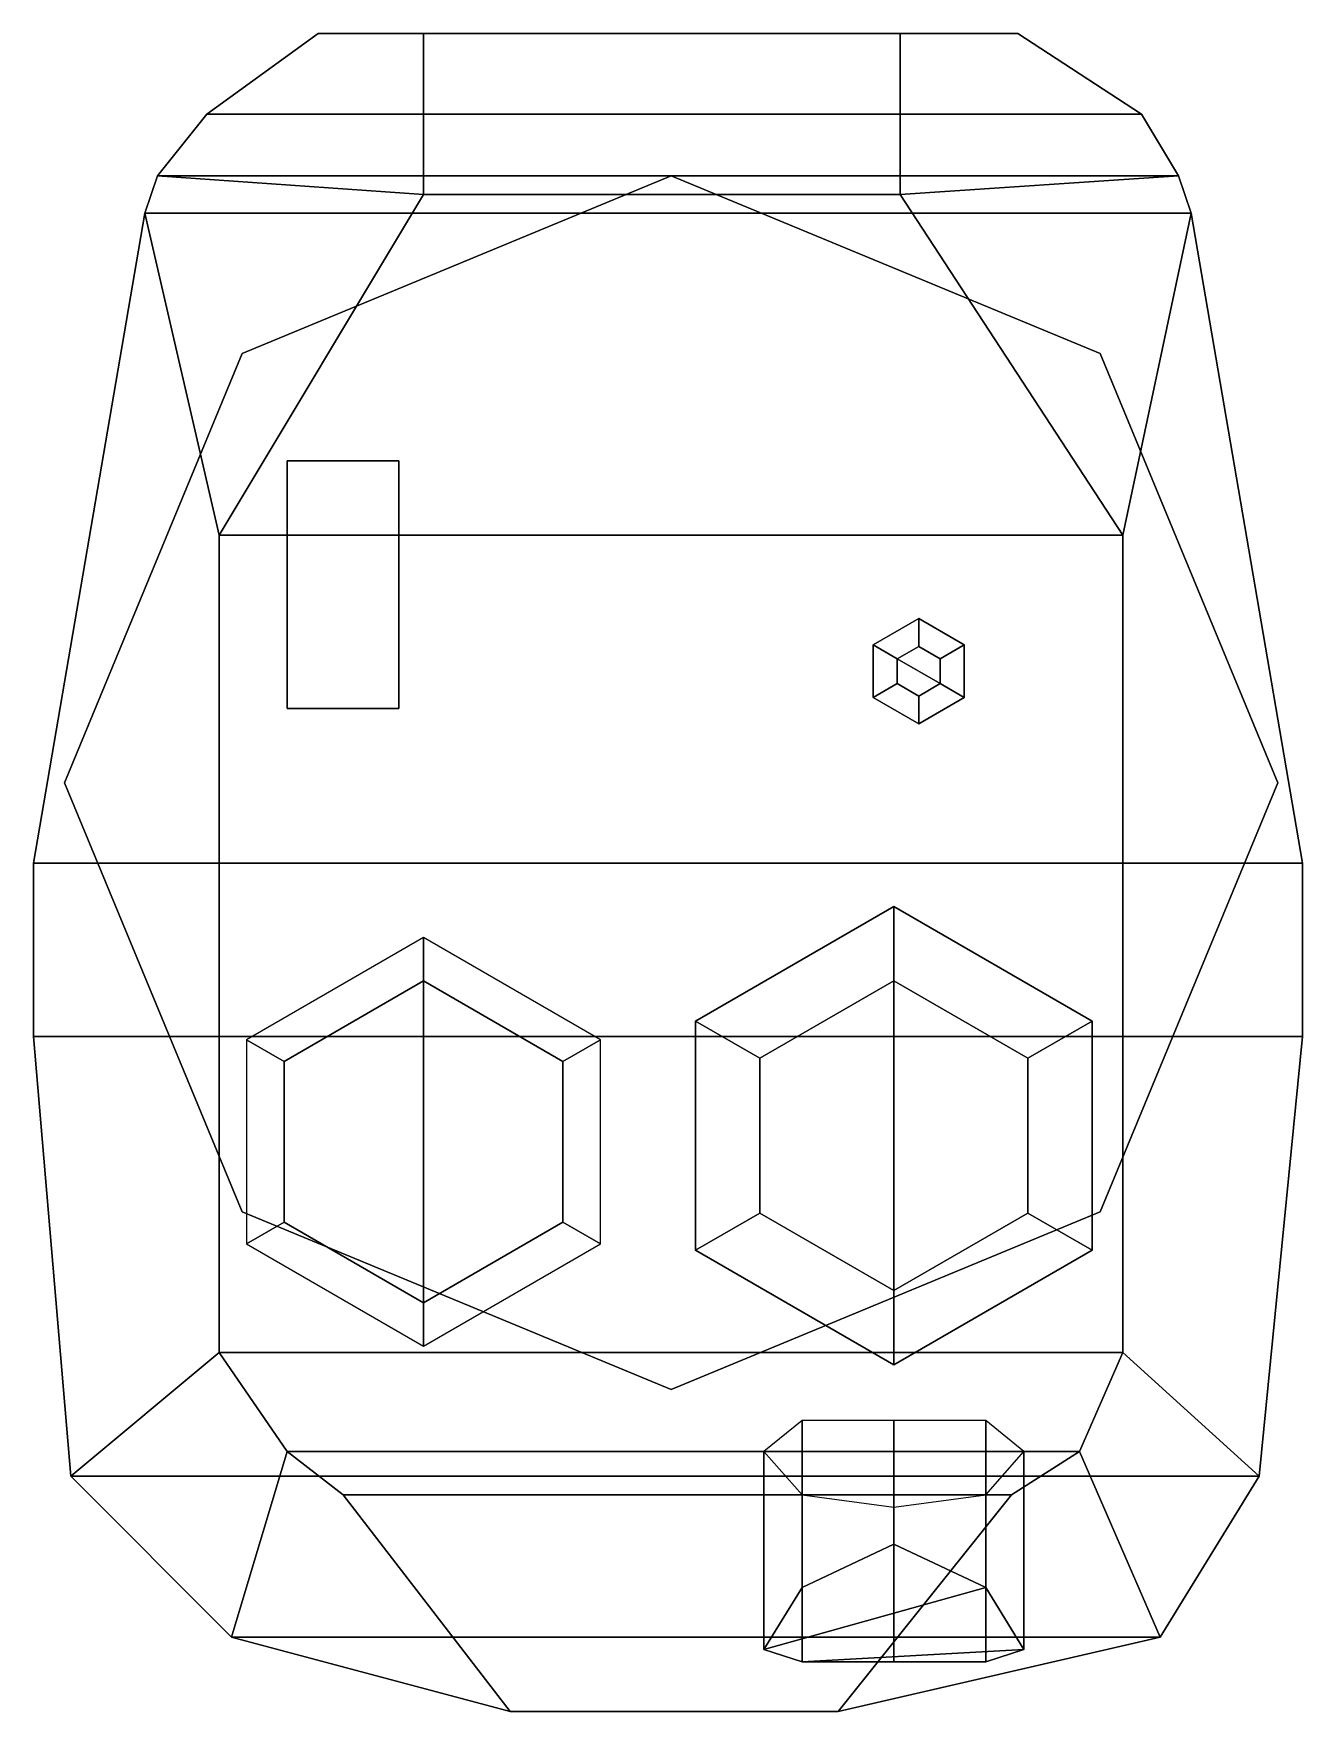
# Model space of a CAD drawing. Extents: x -1.03 to 1.02, y -1.5 to 1.21.
import ezdxf

# ---------------------------------------------------------------- set-up
doc = ezdxf.new("R2010")
doc.units = 0
doc.layers.add('TURRET', color=2, linetype='CONTINUOUS')

msp = doc.modelspace()

# ---------------------------------------------------------------- linework, layer by layer
at = {"layer": 'TURRET'}
for points in [[(0.56, 1.21, 1.87), (0.76, 1.08, 1.74), (-0.75, 1.08, 1.74), (-0.57, 1.21, 1.87)], [(-0.57, 1.21, 1.87), (-0.75, 1.08, 1.74), (-0.4, 1.08, 2.34), (-0.4, 1.21, 2.2)], [(-0.4, 1.21, 2.2), (0.37, 1.21, 2.2), (0.56, 1.21, 1.87), (-0.57, 1.21, 1.87)], [(-0.4, 1.08, 2.34), (0.37, 1.08, 2.34), (0.37, 1.21, 2.2), (-0.4, 1.21, 2.2)], [(0.37, 1.21, 2.2), (0.37, 1.08, 2.34), (0.76, 1.08, 1.74), (0.56, 1.21, 1.87)], [(0.76, 1.08, 1.74), (0.82, 0.98, 1.71), (-0.83, 0.98, 1.71), (-0.75, 1.08, 1.74)], [(-0.75, 1.08, 1.74), (-0.83, 0.98, 1.71), (-0.4, 0.95, 2.41), (-0.4, 1.08, 2.34)], [(-0.4, 0.95, 2.41), (0.37, 0.95, 2.41), (0.37, 1.08, 2.34), (-0.4, 1.08, 2.34)], [(0.37, 1.08, 2.34), (0.37, 0.95, 2.41), (0.82, 0.98, 1.71), (0.76, 1.08, 1.74)], [(0.82, 0.98, 1.71), (0.84, 0.92, 1.71), (-0.85, 0.92, 1.71), (-0.83, 0.98, 1.71)], [(-0.83, 0.98, 1.71), (-0.85, 0.92, 1.71), (-0.73, 0.4, 2.45), (-0.4, 0.95, 2.41)], [(0, 0.98, 1.66), (-0.693, 0.693, 1.66), (-0.693, 0.693, 1.71), (0, 0.98, 1.71)], [(0.693, 0.693, 1.66), (0, 0.98, 1.66), (0, 0.98, 1.71), (0.693, 0.693, 1.71)], [(0.37, 0.95, 2.41), (0.73, 0.4, 2.45), (0.84, 0.92, 1.71), (0.82, 0.98, 1.71)], [(-0.73, 0.4, 2.45), (0.73, 0.4, 2.45), (0.37, 0.95, 2.41), (-0.4, 0.95, 2.41)], [(0.84, 0.92, 1.71), (1.02, -0.13, 1.71), (-1.03, -0.13, 1.71), (-0.85, 0.92, 1.71)], [(-0.85, 0.92, 1.71), (-1.03, -0.13, 1.71), (-0.73, -0.13, 2.47), (-0.73, 0.4, 2.45)], [(0.73, 0.4, 2.45), (0.73, -0.13, 2.47), (1.02, -0.13, 1.71), (0.84, 0.92, 1.71)], [(-0.693, 0.693, 1.66), (-0.98, 0, 1.66), (-0.98, 0, 1.71), (-0.693, 0.693, 1.71)], [(0.98, 0, 1.66), (0.693, 0.693, 1.66), (0.693, 0.693, 1.71), (0.98, 0, 1.71)], [(-0.62, 0.12, 2.51), (-0.44, 0.12, 2.51), (-0.44, 0.52, 2.56), (-0.62, 0.52, 2.56)], [(-0.62, 0.52, 2.56), (-0.44, 0.52, 2.56), (-0.44, 0.52, 2.44), (-0.62, 0.52, 2.44)], [(-0.62, 0.52, 2.44), (-0.62, 0.12, 2.46), (-0.62, 0.12, 2.51), (-0.62, 0.52, 2.56)], [(-0.44, 0.52, 2.56), (-0.44, 0.12, 2.51), (-0.44, 0.12, 2.46), (-0.44, 0.52, 2.44)], [(-0.73, -0.13, 2.47), (0.73, -0.13, 2.47), (0.73, 0.4, 2.45), (-0.73, 0.4, 2.45)], [(0.4, 0.265, 2.45), (0.3264, 0.2225, 2.45), (0.3264, 0.2225, 2.51), (0.4, 0.265, 2.51)], [(0.4, 0.265, 2.51), (0.3264, 0.2225, 2.51), (0.3654, 0.2, 2.7), (0.4, 0.22, 2.7)], [(0.4736, 0.2225, 2.45), (0.4, 0.265, 2.45), (0.4, 0.265, 2.51), (0.4736, 0.2225, 2.51)], [(0.4736, 0.2225, 2.51), (0.4, 0.265, 2.51), (0.4, 0.22, 2.7), (0.4346, 0.2, 2.7)], [(0.3264, 0.2225, 2.45), (0.3264, 0.1375, 2.45), (0.3264, 0.1375, 2.51), (0.3264, 0.2225, 2.51)], [(0.3264, 0.2225, 2.51), (0.3264, 0.1375, 2.51), (0.3654, 0.16, 2.7), (0.3654, 0.2, 2.7)], [(0.3654, 0.2, 2.7), (0.4346, 0.16, 2.7), (0.4346, 0.2, 2.7), (0.4, 0.22, 2.7)], [(0.4736, 0.1375, 2.51), (0.4736, 0.2225, 2.51), (0.4346, 0.2, 2.7), (0.4346, 0.16, 2.7)], [(0.4736, 0.1375, 2.45), (0.4736, 0.2225, 2.45), (0.4736, 0.2225, 2.51), (0.4736, 0.1375, 2.51)], [(0.3654, 0.16, 2.7), (0.4, 0.14, 2.7), (0.4346, 0.16, 2.7), (0.3654, 0.2, 2.7)], [(0.3264, 0.1375, 2.51), (0.4, 0.095, 2.51), (0.4, 0.14, 2.7), (0.3654, 0.16, 2.7)], [(0.3264, 0.1375, 2.45), (0.4, 0.095, 2.45), (0.4, 0.095, 2.51), (0.3264, 0.1375, 2.51)], [(0.4, 0.095, 2.51), (0.4736, 0.1375, 2.51), (0.4346, 0.16, 2.7), (0.4, 0.14, 2.7)], [(0.4, 0.095, 2.45), (0.4736, 0.1375, 2.45), (0.4736, 0.1375, 2.51), (0.4, 0.095, 2.51)], [(-0.62, 0.12, 2.46), (-0.44, 0.12, 2.46), (-0.44, 0.12, 2.51), (-0.62, 0.12, 2.51)], [(-0.98, 0, 1.66), (-0.693, -0.693, 1.66), (-0.693, -0.693, 1.78), (-0.98, 0, 1.78)], [(0.693, -0.693, 1.66), (0.98, 0, 1.66), (0.98, 0, 1.78), (0.693, -0.693, 1.78)], [(1.02, -0.13, 1.71), (1.02, -0.41, 1.78), (-1.03, -0.41, 1.78), (-1.03, -0.13, 1.71)], [(-1.03, -0.13, 1.71), (-1.03, -0.41, 1.78), (-0.73, -0.41, 2.47), (-0.73, -0.13, 2.47)], [(-0.73, -0.41, 2.47), (0.73, -0.41, 2.47), (0.73, -0.13, 2.47), (-0.73, -0.13, 2.47)], [(0.73, -0.13, 2.47), (0.73, -0.41, 2.47), (1.02, -0.41, 1.78), (1.02, -0.13, 1.71)], [(0.36, -0.2, 2.47), (0.0396, -0.385, 2.47), (0.0396, -0.385, 2.6), (0.36, -0.2, 2.6)], [(0.36, -0.2, 2.6), (0.0396, -0.385, 2.6), (0.1435, -0.445, 2.65), (0.36, -0.32, 2.65)], [(0.6804, -0.385, 2.47), (0.36, -0.2, 2.47), (0.36, -0.2, 2.6), (0.6804, -0.385, 2.6)], [(0.6804, -0.385, 2.6), (0.36, -0.2, 2.6), (0.36, -0.32, 2.65), (0.5765, -0.445, 2.65)], [(-0.4, -0.25, 2.47), (-0.6858, -0.415, 2.47), (-0.6252, -0.45, 2.52), (-0.4, -0.32, 2.52)], [(-0.1142, -0.415, 2.47), (-0.4, -0.25, 2.47), (-0.4, -0.32, 2.52), (-0.1748, -0.45, 2.52)], [(-0.6252, -0.45, 2.52), (-0.6252, -0.71, 2.52), (-0.4, -0.84, 2.52), (-0.4, -0.32, 2.52)], [(-0.4, -0.32, 2.52), (-0.4, -0.84, 2.52), (-0.1748, -0.71, 2.52), (-0.1748, -0.45, 2.52)], [(0.1435, -0.445, 2.65), (0.1435, -0.695, 2.65), (0.36, -0.82, 2.65), (0.36, -0.32, 2.65)], [(0.36, -0.32, 2.65), (0.36, -0.82, 2.65), (0.5765, -0.695, 2.65), (0.5765, -0.445, 2.65)], [(0.0396, -0.385, 2.47), (0.0396, -0.755, 2.47), (0.0396, -0.755, 2.6), (0.0396, -0.385, 2.6)], [(0.0396, -0.385, 2.6), (0.0396, -0.755, 2.6), (0.1435, -0.695, 2.65), (0.1435, -0.445, 2.65)], [(0.6804, -0.755, 2.6), (0.6804, -0.385, 2.6), (0.5765, -0.445, 2.65), (0.5765, -0.695, 2.65)], [(0.6804, -0.755, 2.47), (0.6804, -0.385, 2.47), (0.6804, -0.385, 2.6), (0.6804, -0.755, 2.6)], [(1.02, -0.41, 1.78), (0.95, -1.12, 1.78), (-0.97, -1.12, 1.78), (-1.03, -0.41, 1.78)], [(-1.03, -0.41, 1.78), (-0.97, -1.12, 1.78), (-0.73, -0.92, 2.47), (-0.73, -0.41, 2.47)], [(-0.73, -0.92, 2.47), (0.73, -0.92, 2.47), (0.73, -0.41, 2.47), (-0.73, -0.41, 2.47)], [(-0.6858, -0.415, 2.47), (-0.6858, -0.745, 2.47), (-0.6252, -0.71, 2.52), (-0.6252, -0.45, 2.52)], [(-0.1142, -0.745, 2.47), (-0.1142, -0.415, 2.47), (-0.1748, -0.45, 2.52), (-0.1748, -0.71, 2.52)], [(0.73, -0.41, 2.47), (0.73, -0.92, 2.47), (0.95, -1.12, 1.78), (1.02, -0.41, 1.78)], [(-0.693, -0.693, 1.66), (0, -0.98, 1.66), (0, -0.98, 1.78), (-0.693, -0.693, 1.78)], [(0, -0.98, 1.66), (0.693, -0.693, 1.66), (0.693, -0.693, 1.78), (0, -0.98, 1.78)], [(0.0396, -0.755, 2.6), (0.36, -0.94, 2.6), (0.36, -0.82, 2.65), (0.1435, -0.695, 2.65)], [(0.36, -0.94, 2.6), (0.6804, -0.755, 2.6), (0.5765, -0.695, 2.65), (0.36, -0.82, 2.65)], [(-0.6858, -0.745, 2.47), (-0.4, -0.91, 2.47), (-0.4, -0.84, 2.52), (-0.6252, -0.71, 2.52)], [(-0.4, -0.91, 2.47), (-0.1142, -0.745, 2.47), (-0.1748, -0.71, 2.52), (-0.4, -0.84, 2.52)], [(0.0396, -0.755, 2.47), (0.36, -0.94, 2.47), (0.36, -0.94, 2.6), (0.0396, -0.755, 2.6)], [(0.36, -0.94, 2.47), (0.6804, -0.755, 2.47), (0.6804, -0.755, 2.6), (0.36, -0.94, 2.6)], [(-0.97, -1.12, 1.78), (-0.71, -1.38, 1.78), (-0.62, -1.08, 2.43), (-0.73, -0.92, 2.47)], [(-0.62, -1.08, 2.43), (0.66, -1.08, 2.43), (0.73, -0.92, 2.47), (-0.73, -0.92, 2.47)], [(0.73, -0.92, 2.47), (0.66, -1.08, 2.43), (0.79, -1.38, 1.78), (0.95, -1.12, 1.78)], [(0.2115, -1.03, 2.3585), (0.15, -1.08, 2.21), (0.15, -1.4, 2.21), (0.2115, -1.3, 2.3585)], [(0.36, -1.03, 2.42), (0.2115, -1.03, 2.3585), (0.2115, -1.3, 2.3585), (0.36, -1.23, 2.42)], [(0.5085, -1.03, 2.3585), (0.36, -1.03, 2.42), (0.36, -1.23, 2.42), (0.5085, -1.3, 2.3585)], [(0.57, -1.08, 2.21), (0.5085, -1.03, 2.3585), (0.5085, -1.3, 2.3585), (0.57, -1.4, 2.21)], [(-0.71, -1.38, 1.78), (-0.26, -1.5, 1.88), (-0.53, -1.15, 2.39), (-0.62, -1.08, 2.43)], [(-0.53, -1.15, 2.39), (0.55, -1.15, 2.39), (0.66, -1.08, 2.43), (-0.62, -1.08, 2.43)], [(0.15, -1.08, 2.21), (0.2115, -1.15, 2.0615), (0.2115, -1.42, 2.0615), (0.15, -1.4, 2.21)], [(0.66, -1.08, 2.43), (0.55, -1.15, 2.39), (0.27, -1.5, 1.88), (0.79, -1.38, 1.78)], [(0.5085, -1.15, 2.0615), (0.57, -1.08, 2.21), (0.57, -1.4, 2.21), (0.5085, -1.42, 2.0615)], [(0.95, -1.12, 1.78), (0.79, -1.38, 1.78), (-0.71, -1.38, 1.78), (-0.97, -1.12, 1.78)], [(-0.26, -1.5, 1.88), (0.27, -1.5, 1.88), (0.55, -1.15, 2.39), (-0.53, -1.15, 2.39)], [(0.2115, -1.15, 2.0615), (0.36, -1.17, 2), (0.36, -1.42, 2), (0.2115, -1.42, 2.0615)], [(0.36, -1.17, 2), (0.5085, -1.15, 2.0615), (0.5085, -1.42, 2.0615), (0.36, -1.42, 2)], [(0.36, -1.23, 2.42), (0.2115, -1.3, 2.3585), (0.15, -1.4, 2.21), (0.5085, -1.3, 2.3585)], [(0.5085, -1.3, 2.3585), (0.15, -1.4, 2.21), (0.2115, -1.42, 2.0615), (0.57, -1.4, 2.21)], [(0.79, -1.38, 1.78), (0.27, -1.5, 1.88), (-0.26, -1.5, 1.88), (-0.71, -1.38, 1.78)], [(0.57, -1.4, 2.21), (0.2115, -1.42, 2.0615), (0.36, -1.42, 2), (0.5085, -1.42, 2.0615)]]:
    msp.add_3dface(points, dxfattribs=at)

doc.saveas('drawing.dxf')
